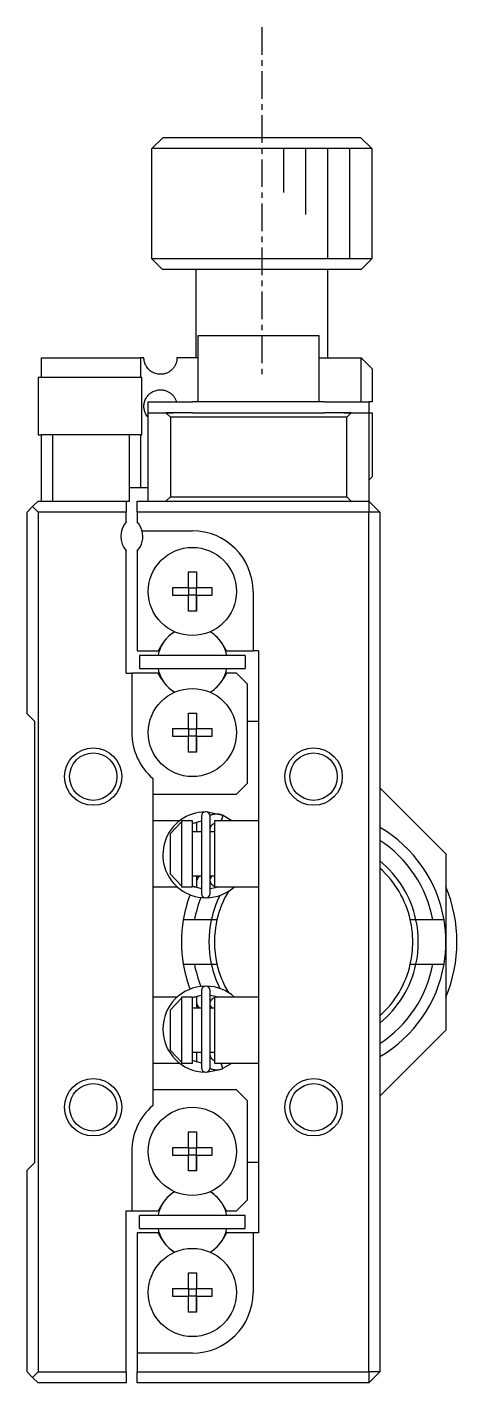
# Model space of a CAD drawing. Extents: x 10 to 365, y 10 to 240.
# Drawn here: x 54.3 to 73.7, y 121.8 to 183.2 of the extents above; entities that cross this region are included whole.
import ezdxf

# ---------------------------------------------------------------- set-up
doc = ezdxf.new("R2010")
doc.units = 0
doc.linetypes.add('CENTER', pattern=[2, 1.25, -0.25, 0.25, -0.25])
doc.layers.get('0').update_dxf_attribs({"linetype": 'CONTINUOUS'})
doc.layers.add('CENTER', color=1, linetype='CENTER')

msp = doc.modelspace()

# ---------------------------------------------------------------- linework, layer by layer
at = {"color": 7, "linetype": 'CONTINUOUS'}
for p, q in [((59.916026, 177.75), (60.417814, 178.25)), ((69.883975, 177.75), (59.916026, 177.75)), ((59.916026, 177.25), (59.916026, 177.75)), ((60.417814, 178.25), (69.382187, 178.25)), ((69.382187, 178.25), (69.883975, 177.75)), ((69.883975, 177.75), (69.883975, 177.25)), ((59.900001, 177.25), (59.916026, 177.25)), ((59.900001, 177.25), (59.900001, 172.75)), ((69.883975, 177.25), (69.900001, 177.25)), ((69.900001, 172.75), (69.900001, 177.25)), ((59.900001, 172.75), (69.900001, 172.75)), ((59.900001, 172.75), (60.400001, 172.25)), ((69.400001, 172.25), (60.400001, 172.25)), ((61.900001, 172.25), (61.900001, 168.25)), ((67.900001, 168.25), (67.900001, 172.25)), ((69.400001, 172.25), (69.900001, 172.75)), ((67.500001, 169.25), (62.000001, 169.25)), ((62.000001, 169.25), (62.000001, 166.25)), ((67.500001, 166.25), (67.500001, 169.25)), ((54.900001, 168.25), (59.4, 168.25)), ((54.900001, 167.35), (54.900001, 168.25)), ((59.4, 168.25), (59.4, 167.35)), ((59.55, 168.25), (59.4, 168.25)), ((59.550105, 168.237609), (59.55, 168.25)), ((59.550414, 168.225229), (59.550105, 168.237609)), ((59.550923, 168.212906), (59.550414, 168.225229)), ((59.551625, 168.200687), (59.550923, 168.212906)), ((59.552517, 168.188617), (59.551625, 168.200687)), ((59.55394, 168.173249), (59.552517, 168.188617)), ((59.555653, 168.158135), (59.55394, 168.173249)), ((59.557635, 168.143304), (59.555653, 168.158135)), ((59.559866, 168.128788), (59.557635, 168.143304)), ((59.562323, 168.114617), (59.559866, 168.128788)), ((59.564986, 168.100822), (59.562323, 168.114617)), ((59.571191, 168.072914), (59.564986, 168.100822)), ((59.578156, 168.046292), (59.571191, 168.072914)), ((59.585806, 168.020881), (59.578156, 168.046292)), ((59.594066, 167.996601), (59.585806, 168.020881)), ((59.602863, 167.973377), (59.594066, 167.996601)), ((59.612122, 167.95113), (59.602863, 167.973377)), ((59.631822, 167.909322), (59.612122, 167.95113)), ((59.653223, 167.870262), (59.631822, 167.909322)), ((60.961394, 167.896369), (60.947678, 167.871837)), ((60.974235, 167.921507), (60.961394, 167.896369)), ((60.98586, 167.946531), (60.974235, 167.921507)), ((60.996608, 167.972095), (60.98586, 167.946531)), ((61.006443, 167.998135), (60.996608, 167.972095)), ((61.015326, 168.024591), (61.006443, 167.998135)), ((61.023459, 168.052253), (61.015326, 168.024591)), ((61.030547, 168.08031), (61.023459, 168.052253)), ((61.036564, 168.108683), (61.030547, 168.08031)), ((61.041484, 168.137295), (61.036564, 168.108683)), ((61.045198, 168.165283), (61.041484, 168.137295)), ((61.047861, 168.193447), (61.045198, 168.165283)), ((61.049464, 168.221711), (61.047861, 168.193447)), ((61.05, 168.25), (61.049464, 168.221711)), ((62.000001, 168.25), (61.05, 168.25)), ((67.500001, 168.25), (69.4, 168.25)), ((69.4, 166.25), (69.4, 168.25)), ((69.9, 167.75), (69.4, 168.25)), ((59.450001, 167.35), (54.750001, 167.35)), ((54.750001, 167.35), (54.750001, 164.75)), ((59.450001, 164.75), (59.450001, 167.35)), ((59.6762, 167.83362), (59.653223, 167.870262)), ((59.707046, 167.790714), (59.6762, 167.83362)), ((59.740252, 167.750753), (59.707046, 167.790714)), ((59.775758, 167.713617), (59.740252, 167.750753)), ((59.813506, 167.679191), (59.775758, 167.713617)), ((59.852362, 167.648227), (59.813506, 167.679191)), ((59.893395, 167.619769), (59.852362, 167.648227)), ((59.936563, 167.593933), (59.893395, 167.619769)), ((59.981823, 167.570837), (59.936563, 167.593933)), ((60.031668, 167.549643), (59.981823, 167.570837)), ((60.083842, 167.531823), (60.031668, 167.549643)), ((60.138225, 167.517655), (60.083842, 167.531823)), ((60.179284, 167.509779), (60.138225, 167.517655)), ((60.221489, 167.504121), (60.179284, 167.509779)), ((60.264734, 167.50083), (60.221489, 167.504121)), ((60.308912, 167.500053), (60.264734, 167.50083)), ((60.353915, 167.501942), (60.308912, 167.500053)), ((60.399707, 167.506659), (60.353915, 167.501942)), ((60.446089, 167.514366), (60.399707, 167.506659)), ((60.480212, 167.521975), (60.446089, 167.514366)), ((60.514532, 167.531342), (60.480212, 167.521975)), ((60.548927, 167.542517), (60.514532, 167.531342)), ((60.583272, 167.555552), (60.548927, 167.542517)), ((60.615357, 167.569536), (60.583272, 167.555552)), ((60.647313, 167.585301), (60.615357, 167.569536)), ((60.678987, 167.602847), (60.647313, 167.585301)), ((60.710226, 167.622173), (60.678987, 167.602847)), ((60.740876, 167.643279), (60.710226, 167.622173)), ((60.770784, 167.666165), (60.740876, 167.643279)), ((60.797583, 167.688853), (60.770784, 167.666165)), ((60.823655, 167.713139), (60.797583, 167.688853)), ((60.848858, 167.73895), (60.823655, 167.713139)), ((60.873049, 167.766213), (60.848858, 167.73895)), ((60.896086, 167.794855), (60.873049, 167.766213)), ((60.917825, 167.824803), (60.896086, 167.794855)), ((60.933138, 167.847963), (60.917825, 167.824803)), ((60.947678, 167.871837), (60.933138, 167.847963)), ((69.9, 167.75), (69.9, 166.25)), ((59.867207, 166.662534), (59.91646, 166.69452)), ((59.91646, 166.69452), (59.968618, 166.722819)), ((59.968618, 166.722819), (60.010688, 166.741954)), ((60.010688, 166.741954), (60.054504, 166.758687)), ((60.054504, 166.758687), (60.099989, 166.772841)), ((60.099989, 166.772841), (60.147071, 166.784243)), ((60.147071, 166.784243), (60.192421, 166.792236)), ((60.192421, 166.792236), (60.239228, 166.797515)), ((60.239228, 166.797515), (60.2873, 166.799872)), ((60.2873, 166.799872), (60.336448, 166.799101)), ((60.336448, 166.799101), (60.386481, 166.794994)), ((60.386481, 166.794994), (60.437207, 166.787343)), ((60.437207, 166.787343), (60.477221, 166.778759)), ((60.477221, 166.778759), (60.517494, 166.76777)), ((60.517494, 166.76777), (60.557839, 166.754286)), ((60.557839, 166.754286), (60.588852, 166.742142)), ((60.588852, 166.742142), (60.619779, 166.728405)), ((60.619779, 166.728405), (60.650497, 166.713059)), ((60.650497, 166.713059), (60.680887, 166.696085)), ((60.680887, 166.696085), (60.705119, 166.68117)), ((60.705119, 166.68117), (60.729051, 166.66515)), ((60.729051, 166.66515), (60.752605, 166.648035)), ((59.550004, 166.052242), (59.550109, 166.0627)), ((59.550045, 166.041789), (59.550004, 166.052242)), ((59.550109, 166.0627), (59.550358, 166.073134)), ((59.550358, 166.073134), (59.55075, 166.083513)), ((59.55075, 166.083513), (59.551302, 166.094149)), ((59.551302, 166.094149), (59.551999, 166.104708)), ((59.551999, 166.104708), (59.552837, 166.115167)), ((59.552837, 166.115167), (59.55381, 166.125499)), ((59.55381, 166.125499), (59.555249, 166.138565)), ((59.555249, 166.138565), (59.55689, 166.151416)), ((59.55689, 166.151416), (59.55872, 166.16403)), ((59.55872, 166.16403), (59.560726, 166.176384)), ((59.560726, 166.176384), (59.563739, 166.192897)), ((59.563739, 166.192897), (59.567039, 166.208956)), ((59.567039, 166.208956), (59.570597, 166.224556)), ((59.570597, 166.224556), (59.577894, 166.252702)), ((59.577894, 166.252702), (59.585937, 166.27952)), ((59.585937, 166.27952), (59.594661, 166.305102)), ((59.594661, 166.305102), (59.603999, 166.329544)), ((59.603999, 166.329544), (59.613886, 166.352937)), ((59.613886, 166.352937), (59.624256, 166.375377)), ((59.624256, 166.375377), (59.650803, 166.425782)), ((59.650803, 166.425782), (59.67997, 166.472476)), ((59.67997, 166.472476), (59.711662, 166.515704)), ((59.711662, 166.515704), (59.745782, 166.555712)), ((59.745782, 166.555712), (59.782235, 166.592745)), ((59.750001, 165.75), (59.750001, 166.25)), ((59.750001, 166.25), (61.750001, 166.25)), ((59.782235, 166.592745), (59.820924, 166.627049)), ((59.820924, 166.627049), (59.867207, 166.662534)), ((60.752605, 166.648035), (60.775703, 166.629834)), ((60.775703, 166.629834), (60.798911, 166.609985)), ((60.798911, 166.609985), (60.82154, 166.58897)), ((60.82154, 166.58897), (60.843496, 166.566825)), ((60.843496, 166.566825), (60.864685, 166.54359)), ((60.864685, 166.54359), (60.884546, 166.519895)), ((60.884546, 166.519895), (60.903583, 166.495173)), ((60.903583, 166.495173), (60.921712, 166.469487)), ((60.921712, 166.469487), (60.93885, 166.442902)), ((60.93885, 166.442902), (60.955509, 166.414419)), ((60.955509, 166.414419), (60.971011, 166.385011)), ((60.971011, 166.385011), (60.985277, 166.354777)), ((60.985277, 166.354777), (60.99823, 166.323817)), ((60.99823, 166.323817), (61.007256, 166.299576)), ((61.007256, 166.299576), (61.015469, 166.274953)), ((61.015469, 166.274953), (61.022842, 166.25)), ((67.75, 166.25), (61.750001, 166.25)), ((67.75, 166.25), (69.75, 166.25)), ((69.9, 166.25), (69.75, 166.25)), ((69.75, 166.25), (69.75, 165.75)), ((59.55024, 166.031085), (59.550045, 166.041789)), ((59.550586, 166.020409), (59.55024, 166.031085)), ((59.55108, 166.009792), (59.550586, 166.020409)), ((59.551719, 165.999264), (59.55108, 166.009792)), ((59.552759, 165.985743), (59.551719, 165.999264)), ((59.554026, 165.972403), (59.552759, 165.985743)), ((59.555507, 165.959288), (59.554026, 165.972403)), ((59.557649, 165.943166), (59.555507, 165.959288)), ((59.56009, 165.927404), (59.557649, 165.943166)), ((59.562805, 165.912015), (59.56009, 165.927404)), ((59.565771, 165.897013), (59.562805, 165.912015)), ((59.568965, 165.88241), (59.565771, 165.897013)), ((59.572363, 165.868221), (59.568965, 165.88241)), ((59.58019, 165.839303), (59.572363, 165.868221)), ((59.588801, 165.811799), (59.58019, 165.839303)), ((59.598119, 165.785602), (59.588801, 165.811799)), ((59.608069, 165.760604), (59.598119, 165.785602)), ((59.618575, 165.736696), (59.608069, 165.760604)), ((59.641432, 165.691047), (59.618575, 165.736696)), ((59.666377, 165.648595), (59.641432, 165.691047)), ((59.693298, 165.609014), (59.666377, 165.648595)), ((59.722077, 165.571979), (59.693298, 165.609014)), ((59.749672, 165.540453), (59.722077, 165.571979)), ((59.75, 161.75), (59.75, 165.75)), ((59.75, 165.75), (60.55, 165.75)), ((60.75, 165.55), (60.55, 165.75)), ((60.55, 165.75), (60.878221, 165.75)), ((60.878221, 165.75), (60.55, 165.75)), ((68.75, 165.55), (60.75, 165.55)), ((60.75, 165.55), (60.75, 161.95)), ((61.750001, 165.75), (60.878221, 165.75)), ((61.750001, 165.75), (67.75, 165.75)), ((68.62178, 165.75), (67.75, 165.75)), ((68.62178, 165.75), (68.950001, 165.75)), ((68.950001, 165.75), (68.62178, 165.75)), ((68.950001, 165.75), (68.75, 165.55)), ((68.75, 161.95), (68.75, 165.55)), ((68.950001, 165.75), (69.75, 165.75)), ((69.75, 165.75), (69.75, 161.75)), ((69.75, 165.75), (69.9, 165.75)), ((69.9, 165.75), (69.9, 162.85)), ((54.750001, 164.75), (54.900001, 164.75)), ((54.900001, 161.75), (54.900001, 164.75)), ((55.400001, 164.75), (54.900001, 164.75)), ((55.400001, 164.75), (55.400001, 161.75)), ((58.9, 164.75), (55.400001, 164.75)), ((58.9, 162.35), (58.9, 164.75)), ((59.4, 164.75), (58.9, 164.75)), ((59.4, 164.75), (59.450001, 164.75)), ((59.4, 164.75), (59.4, 162.35)), ((69.75, 162.7), (69.9, 162.85)), ((54.500001, 161.5), (54.750001, 161.75)), ((54.750001, 161.75), (58.750001, 161.75)), ((58.750001, 161.75), (58.9, 161.75)), ((58.750001, 161.75), (58.750001, 161.25)), ((58.9, 161.75), (58.9, 162.35)), ((59.4, 162.35), (58.9, 162.35)), ((59.25, 161.75), (69.75, 161.75)), ((59.25, 161.25), (59.25, 161.75)), ((59.75, 162.35), (59.4, 162.35)), ((60.55, 161.75), (60.75, 161.95)), ((60.75, 161.95), (68.75, 161.95)), ((68.75, 161.95), (68.950001, 161.75)), ((69.75, 161.75), (69.75, 161.25)), ((70.25, 161.25), (69.75, 161.75)), ((54.500001, 161.5), (54.250001, 161.25)), ((54.250001, 152.1), (54.250001, 161.25)), ((54.750001, 161.25), (54.500001, 161.5)), ((54.750001, 161.25), (54.750001, 122.25)), ((58.750001, 161.25), (54.750001, 161.25)), ((58.750001, 160.811438), (58.750001, 161.25)), ((59.25, 161.25), (59.25, 160.811438)), ((69.75, 161.25), (59.25, 161.25)), ((69.75, 122.25), (69.75, 161.25)), ((70.25, 161.25), (69.75, 161.25)), ((70.25, 161.25), (70.25, 122.25)), ((59.468246, 160.4), (61.75, 160.4)), ((58.750001, 153.95), (58.750001, 159.488562)), ((59.25, 159.488562), (59.25, 154.95)), ((61.570001, 158.536361), (61.930001, 158.536361)), ((61.570001, 157.83), (61.570001, 158.536361)), ((61.930001, 158.536361), (61.930001, 157.83)), ((61.930001, 158.536361), (61.930001, 157.83)), ((60.863639, 157.83), (61.570001, 157.83)), ((60.863639, 157.47), (60.863639, 157.83)), ((61.570001, 157.47), (60.863639, 157.47)), ((61.580373, 157.819628), (61.570001, 157.83)), ((61.580373, 157.480372), (61.570001, 157.47)), ((61.570001, 156.763639), (61.570001, 157.47)), ((61.580373, 157.480372), (61.580373, 157.819628)), ((61.580373, 157.819628), (61.919628, 157.819628)), ((61.919628, 157.480372), (61.580373, 157.480372)), ((61.919628, 157.819628), (61.930001, 157.83)), ((61.919628, 157.819628), (61.919628, 157.480372)), ((61.919628, 157.480372), (61.930001, 157.47)), ((61.930001, 157.83), (62.636362, 157.83)), ((61.930001, 157.47), (61.930001, 156.763639)), ((62.636362, 157.47), (61.930001, 157.47)), ((61.930001, 156.763639), (61.930001, 157.47)), ((62.636362, 157.83), (62.636362, 157.47)), ((64.5, 157.65), (64.5, 154.95)), ((61.930001, 156.763639), (61.570001, 156.763639)), ((60.349361, 155.210095), (60.199195, 154.95)), ((63.300806, 154.95), (63.15064, 155.210095)), ((59.25, 154.95), (60.199195, 154.95)), ((64.15, 154.75), (59.350001, 154.75)), ((59.350001, 154.75), (59.350001, 154.15)), ((63.300806, 154.95), (64.5, 154.95)), ((64.15, 154.75), (64.15, 154.15)), ((64.750001, 154.95), (64.5, 154.95)), ((64.75, 154.95), (64.75, 128.55)), ((58.75, 153.95), (59.000001, 153.95)), ((59.000001, 153.95), (59.000001, 151.25)), ((60.199195, 153.95), (59.000001, 153.95)), ((59.350001, 154.15), (64.15, 154.15)), ((60.349361, 153.689905), (60.199195, 153.95)), ((63.300806, 153.95), (63.15064, 153.689905)), ((63.75, 153.95), (63.300806, 153.95)), ((64.250001, 153.45), (63.750001, 153.95)), ((64.250001, 148.95), (64.250001, 153.45)), ((54.250001, 152.1), (54.600001, 151.75)), ((61.570001, 152.136361), (61.930001, 152.136361)), ((61.570001, 151.43), (61.570001, 152.136361)), ((61.930001, 152.136361), (61.930001, 151.43)), ((61.930001, 152.136361), (61.930001, 151.43)), ((54.600001, 131.75), (54.600001, 151.75)), ((60.863639, 151.43), (61.570001, 151.43)), ((60.863639, 151.07), (60.863639, 151.43)), ((61.580373, 151.419628), (61.570001, 151.43)), ((61.580373, 151.080372), (61.580373, 151.419628)), ((61.580373, 151.419628), (61.919628, 151.419628)), ((61.919628, 151.419628), (61.930001, 151.43)), ((61.919628, 151.419628), (61.919628, 151.080372)), ((61.930001, 151.43), (62.636362, 151.43)), ((62.636362, 151.43), (62.636362, 151.07)), ((64.75, 151.750002), (64.250001, 151.750002)), ((61.570001, 151.07), (60.863639, 151.07)), ((61.580373, 151.080372), (61.570001, 151.07)), ((61.570001, 150.363639), (61.570001, 151.07)), ((61.919628, 151.080372), (61.580373, 151.080372)), ((61.919628, 151.080372), (61.930001, 151.07)), ((61.930001, 151.07), (61.930001, 150.363639)), ((62.636362, 151.07), (61.930001, 151.07)), ((61.930001, 150.363639), (61.930001, 151.07)), ((61.930001, 150.363639), (61.570001, 150.363639)), ((59.950001, 149.170938), (59.950001, 134.329062)), ((63.75, 148.45), (64.250001, 148.95)), ((59.950001, 148.45), (63.75, 148.45)), ((73.25, 145.75), (70.25, 148.75)), ((63.129233, 147.49211), (62.38076, 147.651617)), ((61.171566, 147.25), (59.950001, 147.25)), ((60.75, 146.666515), (61.25, 147.195683)), ((61.25, 147.25), (61.25, 147.195683)), ((61.75, 147.25), (61.25, 147.25)), ((61.25, 147.195683), (61.25, 144.304317)), ((61.749868, 147.130394), (62.156431, 147.241258)), ((61.75, 144.25), (61.75, 147.25)), ((61.950001, 146.75), (61.950001, 147.19983)), ((62.156482, 147.453078), (62.156482, 143.953078)), ((62.585199, 147.499082), (62.553886, 147.485083)), ((62.556482, 143.953078), (62.556482, 147.453078)), ((62.584512, 146.979896), (62.591, 146.993107)), ((62.617335, 147.511569), (62.585199, 147.499082)), ((62.591, 146.993107), (62.598122, 147.005986)), ((62.598122, 147.005986), (62.605864, 147.018503)), ((62.605864, 147.018503), (62.614208, 147.030627)), ((62.614208, 147.030627), (62.623138, 147.042329)), ((62.65004, 147.522431), (62.617335, 147.511569)), ((62.623138, 147.042329), (62.632633, 147.053579)), ((62.632633, 147.053579), (62.642673, 147.064348)), ((62.642673, 147.064348), (62.653237, 147.07461)), ((62.683234, 147.531642), (62.65004, 147.522431)), ((62.653237, 147.07461), (62.664299, 147.084337)), ((62.664299, 147.084337), (62.675835, 147.093504)), ((62.675835, 147.093504), (62.68782, 147.102086)), ((62.716837, 147.539181), (62.683234, 147.531642)), ((62.68782, 147.102086), (62.700224, 147.110058)), ((62.700224, 147.110058), (62.713018, 147.1174)), ((62.713018, 147.1174), (62.726173, 147.124089)), ((62.750766, 147.545028), (62.716837, 147.539181)), ((62.726173, 147.124089), (62.739655, 147.130106)), ((62.739655, 147.130106), (62.749977, 147.134172)), ((62.75, 147.25), (62.75, 144.25)), ((64.75, 147.25), (62.75, 147.25)), ((62.78494, 147.549171), (62.750766, 147.545028)), ((62.819274, 147.551599), (62.78494, 147.549171)), ((62.853685, 147.552307), (62.819274, 147.551599)), ((62.88809, 147.551292), (62.853685, 147.552307)), ((62.922404, 147.548556), (62.88809, 147.551292)), ((62.956544, 147.544106), (62.922404, 147.548556)), ((62.990427, 147.537952), (62.956544, 147.544106)), ((63.02397, 147.530108), (62.990427, 147.537952)), ((63.057091, 147.520593), (63.02397, 147.530108)), ((63.051893, 147.26402), (63.045307, 147.25)), ((63.058416, 147.278354), (63.051893, 147.26402)), ((63.128604, 147.492423), (63.055969, 147.249984)), ((63.089706, 147.50943), (63.057091, 147.520593)), ((63.064832, 147.292911), (63.058416, 147.278354)), ((63.071101, 147.307599), (63.064832, 147.292911)), ((63.077183, 147.322322), (63.071101, 147.307599)), ((63.083039, 147.336989), (63.077183, 147.322322)), ((63.088633, 147.351504), (63.083039, 147.336989)), ((63.093928, 147.365776), (63.088633, 147.351504)), ((63.120058, 147.497361), (63.089706, 147.50943)), ((63.09889, 147.379713), (63.093928, 147.365776)), ((63.103488, 147.393227), (63.09889, 147.379713)), ((63.107692, 147.406232), (63.103488, 147.393227)), ((63.111477, 147.418644), (63.107692, 147.406232)), ((63.114817, 147.430385), (63.111477, 147.418644)), ((63.117691, 147.441379), (63.114817, 147.430385)), ((63.120082, 147.451556), (63.117691, 147.441379)), ((63.118376, 147.497715), (63.120635, 147.497062)), ((63.541268, 147.25002), (63.119514, 147.496319)), ((63.121973, 147.460853), (63.120082, 147.451556)), ((63.120635, 147.497062), (63.122391, 147.495238)), ((63.123353, 147.469208), (63.121973, 147.460853)), ((63.122391, 147.495238), (63.123633, 147.492254)), ((63.124212, 147.47657), (63.123353, 147.469208)), ((63.123633, 147.492254), (63.124353, 147.48813)), ((63.124546, 147.48289), (63.124212, 147.47657)), ((63.124353, 147.48813), (63.124546, 147.48289)), ((60.75, 144.833485), (60.75, 146.666515)), ((62.156482, 146.75), (61.75, 146.75)), ((62.556482, 146.852191), (62.556809, 146.866146)), ((62.75, 146.75), (62.556482, 146.75)), ((62.556809, 146.866146), (62.557843, 146.88084)), ((62.557843, 146.88084), (62.559583, 146.895466)), ((62.559583, 146.895466), (62.562024, 146.90999)), ((62.562024, 146.90999), (62.565161, 146.924376)), ((62.565161, 146.924376), (62.568987, 146.938593)), ((62.568987, 146.938593), (62.573494, 146.952607)), ((62.573494, 146.952607), (62.578673, 146.966385)), ((62.578673, 146.966385), (62.584512, 146.979896)), ((73.25, 145.75), (73.25, 141.75)), ((61.25, 144.304317), (60.75, 144.833485)), ((61.75, 144.75), (62.156482, 144.75)), ((61.950001, 144.25), (61.950001, 144.75)), ((62.556482, 144.75), (62.75, 144.75)), ((62.556532, 144.548642), (62.556482, 144.553965)), ((62.557152, 144.53392), (62.556532, 144.548642)), ((62.558479, 144.519242), (62.557152, 144.53392)), ((59.950001, 144.25), (61.058167, 144.25)), ((61.25, 144.304317), (61.25, 144.25)), ((61.25, 144.25), (61.75, 144.25)), ((62.156428, 144.165185), (61.749915, 144.275427)), ((61.815484, 144.25), (61.815644, 144.25)), ((61.815906, 144.25), (61.950001, 144.25)), ((62.78482, 144.212495), (62.556542, 144.164872)), ((62.560512, 144.504642), (62.558479, 144.519242)), ((62.563247, 144.490155), (62.560512, 144.504642)), ((62.566677, 144.475813), (62.563247, 144.490155)), ((62.570798, 144.46165), (62.566677, 144.475813)), ((62.5756, 144.447701), (62.570798, 144.46165)), ((62.581073, 144.433997), (62.5756, 144.447701)), ((62.587208, 144.420573), (62.581073, 144.433997)), ((62.593991, 144.40746), (62.587208, 144.420573)), ((62.601407, 144.394691), (62.593991, 144.40746)), ((62.609443, 144.382297), (62.601407, 144.394691)), ((62.61808, 144.370309), (62.609443, 144.382297)), ((62.627299, 144.358758), (62.61808, 144.370309)), ((62.637081, 144.347674), (62.627299, 144.358758)), ((62.647404, 144.337086), (62.637081, 144.347674)), ((62.658245, 144.327021), (62.647404, 144.337086)), ((62.669578, 144.317507), (62.658245, 144.327021)), ((62.681377, 144.308571), (62.669578, 144.317507)), ((62.693614, 144.300237), (62.681377, 144.308571)), ((62.706259, 144.292528), (62.693614, 144.300237)), ((62.719281, 144.285467), (62.706259, 144.292528)), ((62.732648, 144.279075), (62.719281, 144.285467)), ((62.746325, 144.273371), (62.732648, 144.279075)), ((62.749977, 144.271984), (62.746325, 144.273371)), ((62.75, 144.25), (64.75, 144.25)), ((62.897487, 144.249662), (62.78482, 144.212495)), ((63.060527, 143.886653), (63.061434, 143.886945)), ((63.061434, 143.886945), (63.064694, 143.888003)), ((63.064694, 143.888003), (63.065845, 143.888381)), ((63.065845, 143.888381), (63.066742, 143.888677)), ((63.066742, 143.888677), (63.068014, 143.889099)), ((63.068014, 143.889099), (63.120058, 143.908795)), ((63.115773, 143.908891), (63.118376, 143.908441)), ((63.118376, 143.908441), (63.118018, 143.909303)), ((63.120058, 143.908795), (63.118376, 143.908441)), ((63.120814, 143.90921), (63.120058, 143.908795)), ((61.841674, 142.75), (61.333921, 142.75)), ((62.606457, 142.75), (61.841674, 142.75)), ((62.862518, 142.75), (62.606457, 142.75)), ((71.893544, 142.75), (71.637483, 142.75)), ((72.658327, 142.75), (71.893544, 142.75)), ((73.16608, 142.75), (72.658327, 142.75)), ((73.25, 141.75), (73.25, 137.75)), ((61.333921, 140.75), (61.841674, 140.75)), ((61.841674, 140.75), (62.606457, 140.75)), ((62.606457, 140.75), (62.862518, 140.75)), ((71.637483, 140.75), (71.893544, 140.75)), ((71.893544, 140.75), (72.658327, 140.75)), ((72.658327, 140.75), (73.16608, 140.75)), ((63.059695, 139.613612), (63.058645, 139.613946)), ((63.061069, 139.613173), (63.059695, 139.613612)), ((63.062058, 139.612854), (63.061069, 139.613173)), ((63.062954, 139.612564), (63.062058, 139.612854)), ((63.064387, 139.612097), (63.062954, 139.612564)), ((63.065949, 139.611585), (63.064387, 139.612097)), ((63.067001, 139.611237), (63.065949, 139.611585)), ((63.068509, 139.610736), (63.067001, 139.611237)), ((63.071004, 139.609898), (63.068509, 139.610736)), ((63.072984, 139.609225), (63.071004, 139.609898)), ((63.120058, 139.591205), (63.072984, 139.609225)), ((61.058262, 139.25), (59.950001, 139.25)), ((60.75, 138.666515), (61.25, 139.195683)), ((61.05887, 139.25), (61.058645, 139.25)), ((61.25, 139.25), (61.25, 139.195683)), ((61.75, 139.25), (61.25, 139.25)), ((61.25, 139.195683), (61.25, 136.304317)), ((61.74981, 139.224529), (62.156479, 139.334822)), ((61.75, 136.25), (61.75, 139.25)), ((61.950001, 139.25), (61.815826, 139.25)), ((61.950001, 138.75), (61.950001, 139.25)), ((62.156482, 139.546922), (62.156482, 136.046922)), ((62.556482, 136.046922), (62.556482, 139.546922)), ((62.556575, 139.335124), (62.785096, 139.287425)), ((62.559583, 138.98931), (62.562024, 139.003833)), ((62.562024, 139.003833), (62.565161, 139.01822)), ((62.565161, 139.01822), (62.568987, 139.032437)), ((62.568987, 139.032437), (62.573494, 139.046451)), ((62.573494, 139.046451), (62.578673, 139.060229)), ((62.578673, 139.060229), (62.584512, 139.07374)), ((62.584512, 139.07374), (62.591, 139.08695)), ((62.591, 139.08695), (62.598122, 139.09983)), ((62.598122, 139.09983), (62.605864, 139.112347)), ((62.605864, 139.112347), (62.614208, 139.124471)), ((62.614208, 139.124471), (62.623138, 139.136173)), ((62.623138, 139.136173), (62.632633, 139.147422)), ((62.632633, 139.147422), (62.642673, 139.158192)), ((62.642673, 139.158192), (62.653237, 139.168454)), ((62.653237, 139.168454), (62.664299, 139.178181)), ((62.664299, 139.178181), (62.675835, 139.187348)), ((62.675835, 139.187348), (62.68782, 139.19593)), ((62.68782, 139.19593), (62.700224, 139.203902)), ((62.700224, 139.203902), (62.713018, 139.211244)), ((62.713018, 139.211244), (62.726173, 139.217933)), ((62.726173, 139.217933), (62.739655, 139.22395)), ((62.739655, 139.22395), (62.749977, 139.228016)), ((62.75, 139.25), (62.75, 136.25)), ((64.75, 139.25), (62.75, 139.25)), ((62.785096, 139.287425), (62.897766, 139.250234)), ((63.118376, 139.591559), (63.117999, 139.590651)), ((63.120058, 139.591205), (63.118376, 139.591559)), ((63.120814, 139.59079), (63.120058, 139.591205)), ((60.75, 136.833485), (60.75, 138.666515)), ((62.156482, 138.75), (61.75, 138.75)), ((62.556482, 138.946035), (62.556809, 138.959989)), ((62.75, 138.75), (62.556482, 138.75)), ((62.556809, 138.959989), (62.557843, 138.974684)), ((62.557843, 138.974684), (62.559583, 138.98931)), ((70.25, 134.75), (73.25, 137.75)), ((61.25, 136.304317), (60.75, 136.833485)), ((61.75, 136.75), (62.156482, 136.75)), ((61.950001, 136.300616), (61.950001, 136.75)), ((62.556482, 136.75), (62.75, 136.75)), ((62.556532, 136.642486), (62.556482, 136.647809)), ((62.557152, 136.627764), (62.556532, 136.642486)), ((62.558479, 136.613086), (62.557152, 136.627764)), ((62.560512, 136.598486), (62.558479, 136.613086)), ((62.563247, 136.583998), (62.560512, 136.598486)), ((62.566677, 136.569656), (62.563247, 136.583998)), ((62.570798, 136.555494), (62.566677, 136.569656)), ((62.5756, 136.541545), (62.570798, 136.555494)), ((62.581073, 136.527841), (62.5756, 136.541545)), ((59.950001, 136.25), (61.171392, 136.25)), ((61.171849, 136.25), (61.171986, 136.25)), ((61.25, 136.304317), (61.25, 136.25)), ((61.25, 136.25), (61.75, 136.25)), ((62.156461, 136.258739), (61.749854, 136.369613)), ((62.382013, 135.8484), (63.06594, 135.981933)), ((62.553837, 136.01494), (62.565908, 136.009321)), ((62.565908, 136.009321), (62.597687, 135.995845)), ((62.587208, 136.514417), (62.581073, 136.527841)), ((62.593991, 136.501304), (62.587208, 136.514417)), ((62.601407, 136.488535), (62.593991, 136.501304)), ((62.597687, 135.995845), (62.630082, 135.983981)), ((62.609443, 136.476141), (62.601407, 136.488535)), ((62.61808, 136.464153), (62.609443, 136.476141)), ((62.627299, 136.452602), (62.61808, 136.464153)), ((62.637081, 136.441518), (62.627299, 136.452602)), ((62.630082, 135.983981), (62.663013, 135.973756)), ((62.647404, 136.430929), (62.637081, 136.441518)), ((62.658245, 136.420865), (62.647404, 136.430929)), ((62.669578, 136.411351), (62.658245, 136.420865)), ((62.663013, 135.973756), (62.6964, 135.965194)), ((62.681377, 136.402415), (62.669578, 136.411351)), ((62.693614, 136.39408), (62.681377, 136.402415)), ((62.706259, 136.386372), (62.693614, 136.39408)), ((62.6964, 135.965194), (62.730159, 135.958315)), ((62.719281, 136.379311), (62.706259, 136.386372)), ((62.732648, 136.372919), (62.719281, 136.379311)), ((62.730159, 135.958315), (62.764209, 135.953135)), ((62.746325, 136.367214), (62.732648, 136.372919)), ((62.749977, 136.365828), (62.746325, 136.367214)), ((62.75, 136.25), (64.75, 136.25)), ((62.764209, 135.953135), (62.798467, 135.949666)), ((62.798467, 135.949666), (62.832848, 135.947916)), ((62.832848, 135.947916), (62.867269, 135.947888)), ((62.867269, 135.947888), (62.901646, 135.949582)), ((62.901646, 135.949582), (62.935895, 135.952995)), ((62.935895, 135.952995), (62.969934, 135.958116)), ((62.969934, 135.958116), (63.003678, 135.964935)), ((63.003678, 135.964935), (63.037047, 135.973434)), ((63.037047, 135.973434), (63.069958, 135.983593)), ((63.051893, 136.23598), (63.045307, 136.25)), ((63.058416, 136.221646), (63.051893, 136.23598)), ((63.128605, 136.007577), (63.055969, 136.250016)), ((63.064832, 136.207089), (63.058416, 136.221646)), ((63.071101, 136.192401), (63.064832, 136.207089)), ((63.069958, 135.983593), (63.102332, 135.995388)), ((63.077183, 136.177678), (63.071101, 136.192401)), ((63.083039, 136.163011), (63.077183, 136.177678)), ((63.088633, 136.148496), (63.083039, 136.163011)), ((63.093928, 136.134224), (63.088633, 136.148496)), ((63.09889, 136.120287), (63.093928, 136.134224)), ((63.103488, 136.106773), (63.09889, 136.120287)), ((63.102332, 135.995388), (63.120058, 136.002639)), ((63.107692, 136.093768), (63.103488, 136.106773)), ((63.111477, 136.081356), (63.107692, 136.093768)), ((63.114817, 136.069615), (63.111477, 136.081356)), ((63.117691, 136.058621), (63.114817, 136.069615)), ((63.120082, 136.048444), (63.117691, 136.058621)), ((63.118376, 136.002285), (63.120635, 136.002938)), ((63.119514, 136.003681), (63.541176, 136.24991)), ((63.121973, 136.039147), (63.120082, 136.048444)), ((63.120635, 136.002938), (63.122391, 136.004762)), ((63.123353, 136.030792), (63.121973, 136.039147)), ((63.122391, 136.004762), (63.123633, 136.007746)), ((63.124212, 136.02343), (63.123353, 136.030792)), ((63.123633, 136.007746), (63.124353, 136.01187)), ((63.124546, 136.01711), (63.124212, 136.02343)), ((63.124353, 136.01187), (63.124546, 136.01711)), ((63.75, 135.05), (59.950001, 135.05)), ((64.250001, 134.55), (63.750001, 135.05)), ((64.250001, 130.05), (64.250001, 134.55)), ((61.570001, 133.136361), (61.930001, 133.136361)), ((61.570001, 132.43), (61.570001, 133.136361)), ((61.930001, 133.136361), (61.930001, 132.43)), ((61.930001, 133.136361), (61.930001, 132.43)), ((59.000001, 132.25), (59.000001, 129.55)), ((60.863639, 132.43), (61.570001, 132.43)), ((60.863639, 132.07), (60.863639, 132.43)), ((61.580373, 132.419628), (61.570001, 132.43)), ((61.580373, 132.080372), (61.580373, 132.419628)), ((61.580373, 132.419628), (61.919628, 132.419628)), ((61.919628, 132.419628), (61.930001, 132.43)), ((61.919628, 132.419628), (61.919628, 132.080372)), ((61.930001, 132.43), (62.636362, 132.43)), ((62.636362, 132.43), (62.636362, 132.07)), ((54.600001, 131.75), (54.250001, 131.4)), ((61.570001, 132.07), (60.863639, 132.07)), ((61.580373, 132.080372), (61.570001, 132.07)), ((61.570001, 131.363639), (61.570001, 132.07)), ((61.919628, 132.080372), (61.580373, 132.080372)), ((61.919628, 132.080372), (61.930001, 132.07)), ((61.930001, 132.07), (61.930001, 131.363639)), ((62.636362, 132.07), (61.930001, 132.07)), ((61.930001, 131.363639), (61.930001, 132.07)), ((64.75, 131.75), (64.250001, 131.75)), ((54.250001, 122.25), (54.250001, 131.4)), ((61.930001, 131.363639), (61.570001, 131.363639)), ((60.349361, 129.810095), (60.199195, 129.55)), ((63.300806, 129.55), (63.15064, 129.810095)), ((63.75, 129.55), (64.250001, 130.05)), ((58.75, 129.55), (59.000001, 129.55)), ((58.750001, 122.25), (58.750001, 129.55)), ((59.000001, 129.55), (60.199195, 129.55)), ((59.350001, 128.75), (59.350001, 129.35)), ((64.15, 129.35), (59.350001, 129.35)), ((63.300806, 129.55), (63.75, 129.55)), ((64.15, 128.75), (64.15, 129.35)), ((60.199195, 128.55), (59.25, 128.55)), ((59.25, 128.55), (59.25, 123.1)), ((59.350001, 128.75), (64.15, 128.75)), ((60.349361, 128.289905), (60.199195, 128.55)), ((63.300806, 128.55), (63.15064, 128.289905)), ((64.5, 128.55), (63.300806, 128.55)), ((64.500001, 128.55), (64.5, 125.85)), ((64.75, 128.55), (64.500001, 128.55)), ((61.570001, 126.736361), (61.930001, 126.736361)), ((61.570001, 126.03), (61.570001, 126.736361)), ((61.930001, 126.736361), (61.930001, 126.03)), ((61.930001, 126.736361), (61.930001, 126.03)), ((60.863639, 126.03), (61.570001, 126.03)), ((60.863639, 125.67), (60.863639, 126.03)), ((61.570001, 125.67), (60.863639, 125.67)), ((61.580373, 126.019628), (61.570001, 126.03)), ((61.580373, 125.680372), (61.570001, 125.67)), ((61.570001, 124.963639), (61.570001, 125.67)), ((61.580373, 125.680372), (61.580373, 126.019628)), ((61.580373, 126.019628), (61.919628, 126.019628)), ((61.919628, 125.680372), (61.580373, 125.680372)), ((61.919628, 126.019628), (61.930001, 126.03)), ((61.919628, 126.019628), (61.919628, 125.680372)), ((61.919628, 125.680372), (61.930001, 125.67)), ((61.930001, 126.03), (62.636362, 126.03)), ((61.930001, 125.67), (61.930001, 124.963639)), ((62.636362, 125.67), (61.930001, 125.67)), ((61.930001, 124.963639), (61.930001, 125.67)), ((62.636362, 126.03), (62.636362, 125.67)), ((61.930001, 124.963639), (61.570001, 124.963639)), ((59.25, 123.1), (59.25, 122.25)), ((61.750001, 123.1), (59.25, 123.1)), ((54.250001, 122.25), (54.500001, 122)), ((54.750001, 121.75), (54.5, 122)), ((54.500001, 122), (54.750001, 122.25)), ((54.750001, 122.25), (58.750001, 122.25)), ((58.750001, 122.25), (58.750001, 121.75)), ((59.25, 122.25), (69.75, 122.25)), ((59.25, 121.75), (59.25, 122.25)), ((70.25, 122.25), (69.75, 122.25)), ((70.25, 122.25), (69.75, 121.75)), ((69.75, 122.25), (69.75, 121.75)), ((58.750001, 121.75), (54.750001, 121.75)), ((69.75, 121.75), (59.25, 121.75))]:
    msp.add_line(p, q, dxfattribs=at)
at = {"color": 3, "linetype": 'CONTINUOUS'}
for p, q in [((65.900001, 175.75), (65.900001, 177.75)), ((66.900001, 174.75), (66.900001, 177.75)), ((67.900001, 172.75), (67.900001, 177.75)), ((68.900001, 172.75), (68.900001, 177.75))]:
    msp.add_line(p, q, dxfattribs=at)
at = {"color": 7, "linetype": 'CONTINUOUS'}
for centre, radius in [((61.750001, 157.65), 2), ((61.750001, 151.25), 2), ((57.250001, 149.25), 1.075), ((67.25, 149.25), 1.075), ((57.250001, 134.25), 1.075), ((67.25, 134.25), 1.075), ((61.750001, 132.25), 2), ((61.750001, 125.85), 2)]:
    msp.add_circle(centre, radius, dxfattribs=at)
at = {"color": 3, "linetype": 'CONTINUOUS'}
for centre in [(57.250001, 149.25), (67.25, 149.25), (57.250001, 134.25), (67.25, 134.25)]:
    msp.add_circle(centre, 1.3, dxfattribs=at)
at = {"color": 7, "linetype": 'CONTINUOUS'}
for centre, radius, start, end in [((59.500001, 160.15), 1, 138.590378, 221.409622), ((58.5, 160.15), 1, 14.477512, 41.409622), ((58.5, 160.15), 1, 318.590378, 14.477512), ((61.75, 157.65), 2.75, 0, 90), ((61.864905, 154.335095), 1.75, 121.881533, 150), ((61.75, 154.449999), 1.5875, 120.433182, 135.000249), ((61.75, 154.449999), 1.5875, 44.999751, 59.566818), ((61.635096, 154.335095), 1.75, 30, 58.118467), ((61.75, 154.449999), 1.5875, 135.000249, 169.10691), ((61.75, 154.449999), 1.5875, 10.89309, 44.999751), ((61.75, 154.449999), 1.5875, 190.893016, 225.000249), ((61.75, 154.449999), 1.5875, 314.999751, 349.106984), ((61.864905, 154.564905), 1.75, 210, 238.118467), ((61.75, 154.449999), 1.5875, 225.000249, 239.566737), ((61.75, 154.449999), 1.5875, 300.433263, 314.999751), ((61.635096, 154.564905), 1.75, 301.881533, 330), ((61.750001, 151.25), 2.75, 180, 229.114807), ((62.35898, 145.695145), 1.956717, 90.861713, 125.684608), ((62.356482, 147.453078), 0.2, 0, 180), ((62.356865, 145.703304), 1.948858, 125.773996, 269.15248), ((67.25, 141.75), 6, 9.594068, 60), ((67.25, 141.75), 5.5, 10.475682, 56.944269), ((67.25, 141.75), 4.75, 12.153197, 50.833289), ((67.25, 141.75), 6, 150, 152.047113), ((67.25, 141.75), 5.5, 146.944269, 148.57979), ((67.25, 141.75), 4.5, 12.839588, 48.189685), ((62.356482, 143.953078), 0.2, 180, 0), ((62.354868, 145.707107), 1.952745, 270.80821, 311.737778), ((67.25, 141.75), 4.5, 149.329805, 167.160412), ((67.25, 141.75), 6.499999, 337.380156, 22.619844), ((67.25, 141.75), 6, 159.106851, 170.405932), ((67.25, 141.75), 5.5, 158.476045, 169.524318), ((67.25, 141.75), 4.75, 153.577169, 167.846803), ((67.25, 141.75), 6, 170.405932, 189.594068), ((67.25, 141.75), 4.75, 167.846803, 192.153197), ((67.25, 141.75), 4.75, 347.846803, 12.153197), ((67.25, 141.75), 6, 350.405932, 9.594068), ((67.25, 141.75), 6, 189.594068, 200.888047), ((67.25, 141.75), 5.5, 190.475682, 201.527071), ((67.25, 141.75), 4.75, 192.153197, 206.419725), ((67.25, 141.75), 4.5, 192.839588, 210.689021), ((67.25, 141.75), 4.75, 309.166711, 347.846803), ((67.25, 141.75), 4.5, 311.810315, 347.160412), ((67.25, 141.75), 5.5, 303.055731, 349.524318), ((67.25, 141.75), 6, 300, 350.405932), ((62.356566, 137.796863), 1.948691, 90.744088, 269.197485), ((62.356482, 139.546922), 0.2, 0, 180), ((62.354875, 137.792919), 1.952722, 48.264476, 89.162579), ((67.25, 141.75), 6, 207.952887, 210), ((67.25, 141.75), 5.5, 211.42021, 213.055731), ((62.356482, 136.046922), 0.2, 180, 0), ((61.750001, 132.25), 2.75, 130.885193, 180), ((61.864905, 128.935095), 1.75, 121.881533, 150), ((61.75, 129.050001), 1.5875, 120.433263, 134.999751), ((61.75, 129.050001), 1.5875, 45.000249, 59.566737), ((61.635096, 128.935095), 1.75, 30, 58.118467), ((61.75, 129.050001), 1.5875, 134.999751, 169.106984), ((61.75, 129.050001), 1.5875, 10.893016, 45.000249), ((61.75, 129.050001), 1.5875, 190.89309, 224.999751), ((61.75, 129.050001), 1.5875, 315.000249, 349.10691), ((61.864905, 129.164905), 1.75, 210, 238.118467), ((61.75, 129.050001), 1.5875, 224.999751, 239.566818), ((61.75, 129.050001), 1.5875, 300.433182, 315.000249), ((61.635096, 129.164905), 1.75, 301.881533, 330), ((61.75, 125.85), 2.75, 270, 0)]:
    msp.add_arc(centre, radius, start, end, dxfattribs=at)
at = {"color": 3, "linetype": 'CONTINUOUS'}
for radius, start, end in [(4.75, 12.153197, 50.833289), (4.5, 12.839588, 48.189685), (4.5, 149.31098, 167.160412), (4.75, 153.579863, 167.846803), (4.5, 167.160412, 192.839588), (4.5, 0, 12.839588), (4.5, 347.160412, 0), (4.75, 192.153197, 206.421934), (4.5, 192.839588, 210.678411), (4.5, 311.810315, 347.160412), (4.75, 309.166711, 347.846803)]:
    msp.add_arc((67.25, 141.75), radius, start, end, dxfattribs=at)
at = {"layer": 'CENTER', "color": 1, "linetype": 'CENTER'}
msp.add_line((64.900001, 183.25), (64.900001, 167.25), dxfattribs=at)

doc.saveas('drawing.dxf')
